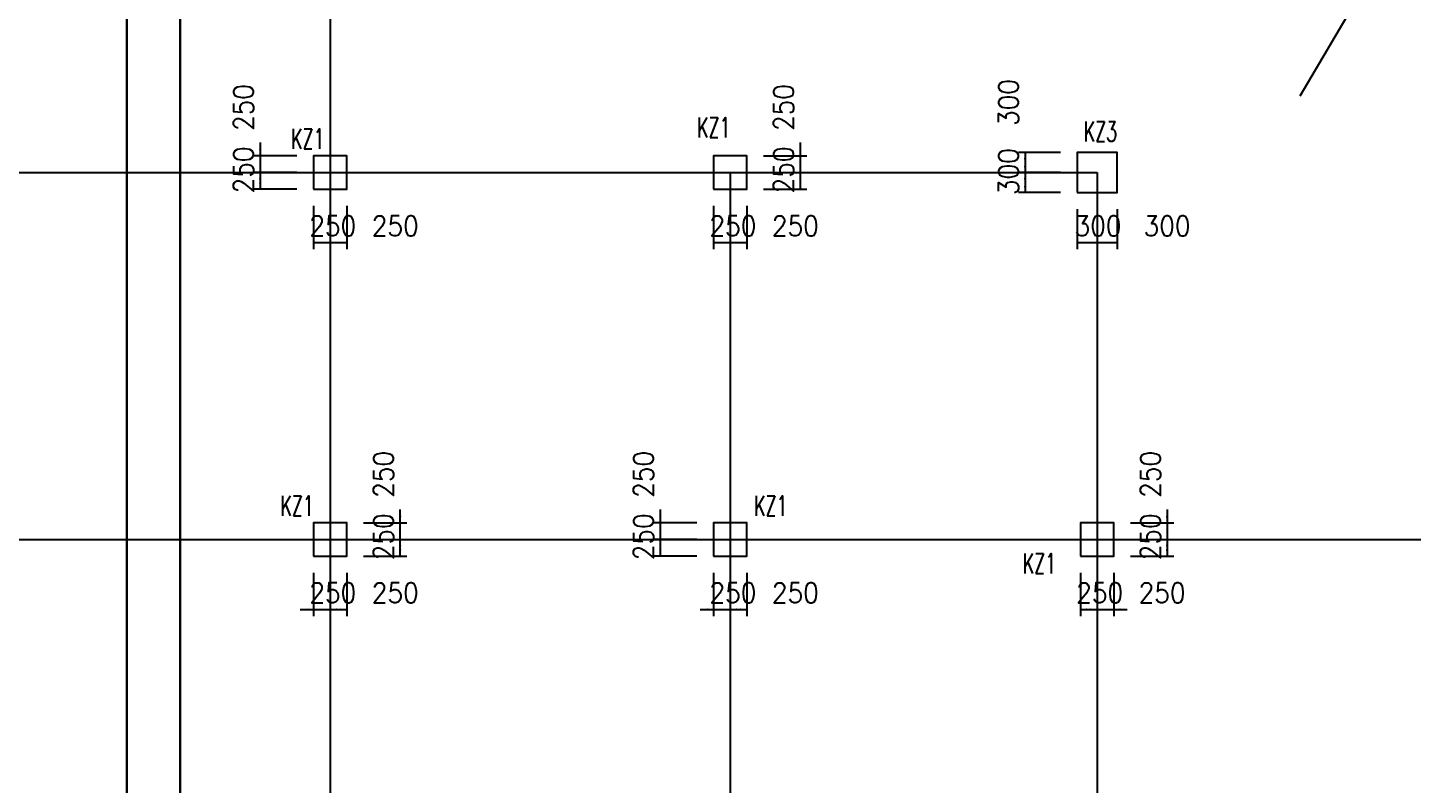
# Model space of a CAD drawing. Extents: x 387171 to 699106, y 11966 to 245688.
# Drawn here: x 574722 to 595486, y 163918 to 175260 of the extents above; entities that cross this region are included whole.
import ezdxf

# ---------------------------------------------------------------- set-up
doc = ezdxf.new("R2010")
doc.units = 0
doc.header["$LTSCALE"] = 100
doc.header["$MEASUREMENT"] = 0
for name, color, linetype in [('COLU', 7, 'Continuous'), ('DIM', 3, 'Continuous'), ('DOTE', 253, 'Continuous'), ('h后浇带', 51, 'Continuous'), ('NUM', 7, 'Continuous')]:
    doc.layers.add(name, color=color, linetype=linetype)
doc.styles.get("Standard").update_dxf_attribs({"font": 'standard'})
doc.dimstyles.get("Standard").update_dxf_attribs({"dimtxt": 300, "dimasz": 100, "dimexe": 100, "dimexo": 250, "dimgap": 100, "dimtad": 0, "dimtoh": 1, "dimdec": 0, "dimdsep": 46, "dimcen": 0.09, "dimclrt": 7, "dimadec": 0, "dimazin": 0, "dimtfac": 1, "dimtdec": 4, "dimtofl": 0, "dimtmove": 0, "dimatfit": 3, "dimfxl": 1, "dimtolj": 1, "dimtzin": 0, "dimarcsym": 0})

# ---------------------------------------------------------------- blocks, each defined once
blk = doc.blocks.new('*D3411')
at = {"layer": 'DIM', "color": 0, "linetype": 'ByBlock', "lineweight": -2}
for p, q in [((591808, 168038), (591808, 167388)), ((591258, 167838), (591908, 167838)), ((591258, 167588), (591908, 167588))]:
    blk.add_line(p, q, dxfattribs=at)
for points in [[(591808, 167838), (591791, 167938), (591825, 167938)], [(591808, 167588), (591825, 167488), (591791, 167488)]]:
    blk.add_solid(points, dxfattribs=at)
at = {"layer": 'DIM', "color": 7, "linetype": 'Continuous', "lineweight": -2, "insert": (591558, 168564), "char_height": 300, "width": 566.67, "attachment_point": 5, "rotation": 90}
blk.add_mtext('250', dxfattribs=at)
blk = doc.blocks.new('*D3179')
at = {"layer": 'DIM', "color": 0, "linetype": 'ByBlock', "lineweight": -2}
for p, q in [((591258, 167588), (591908, 167588)), ((591808, 167588), (591808, 167338)), ((591258, 167338), (591908, 167338))]:
    blk.add_line(p, q, dxfattribs=at)
for points in [[(591808, 167588), (591825, 167488), (591791, 167488)], [(591808, 167338), (591791, 167438), (591825, 167438)]]:
    blk.add_solid(points, dxfattribs=at)
at = {"layer": 'DIM', "color": 7, "linetype": 'Continuous', "lineweight": -2, "insert": (591558, 167628), "char_height": 300, "width": 566.67, "attachment_point": 5, "rotation": 90}
blk.add_mtext('250', dxfattribs=at)
blk = doc.blocks.new('*D3947')
at = {"layer": 'DIM', "color": 0, "linetype": 'ByBlock', "lineweight": -2}
for p, q in [((590508, 167088), (590508, 166438)), ((590758, 167088), (590758, 166438)), ((590508, 166538), (590758, 166538))]:
    blk.add_line(p, q, dxfattribs=at)
for points in [[(590508, 166538), (590608, 166555), (590608, 166521)], [(590758, 166538), (590658, 166521), (590658, 166555)]]:
    blk.add_solid(points, dxfattribs=at)
at = {"layer": 'DIM', "color": 7, "linetype": 'Continuous', "lineweight": -2, "insert": (590798, 166788), "char_height": 300, "width": 566.67, "attachment_point": 5}
blk.add_mtext('250', dxfattribs=at)
blk = doc.blocks.new('*D4147')
at = {"layer": 'DIM', "color": 0, "linetype": 'ByBlock', "lineweight": -2}
for p, q in [((590758, 167088), (590758, 166438)), ((591008, 167088), (591008, 166438)), ((590558, 166538), (591208, 166538))]:
    blk.add_line(p, q, dxfattribs=at)
for points in [[(590758, 166538), (590658, 166521), (590658, 166555)], [(591008, 166538), (591108, 166555), (591108, 166521)]]:
    blk.add_solid(points, dxfattribs=at)
at = {"layer": 'DIM', "color": 7, "linetype": 'Continuous', "lineweight": -2, "insert": (591734, 166788), "char_height": 300, "width": 566.67, "attachment_point": 5}
blk.add_mtext('250', dxfattribs=at)
blk = doc.blocks.new('*D3904')
at = {"layer": 'DIM', "color": 0, "linetype": 'ByBlock', "lineweight": -2}
for p, q in [((586308, 173538), (586308, 172888)), ((585758, 173338), (586408, 173338)), ((585758, 173088), (586408, 173088))]:
    blk.add_line(p, q, dxfattribs=at)
for points in [[(586308, 173338), (586291, 173438), (586325, 173438)], [(586308, 173088), (586325, 172988), (586291, 172988)]]:
    blk.add_solid(points, dxfattribs=at)
at = {"layer": 'DIM', "color": 7, "linetype": 'Continuous', "lineweight": -2, "insert": (586058, 174064), "char_height": 300, "width": 566.67, "attachment_point": 5, "rotation": 90}
blk.add_mtext('250', dxfattribs=at)
blk = doc.blocks.new('*D4643')
at = {"layer": 'DIM', "color": 0, "linetype": 'ByBlock', "lineweight": -2}
for p, q in [((585758, 173088), (586408, 173088)), ((586308, 173088), (586308, 172838)), ((585758, 172838), (586408, 172838))]:
    blk.add_line(p, q, dxfattribs=at)
for points in [[(586308, 173088), (586325, 172988), (586291, 172988)], [(586308, 172838), (586291, 172938), (586325, 172938)]]:
    blk.add_solid(points, dxfattribs=at)
at = {"layer": 'DIM', "color": 7, "linetype": 'Continuous', "lineweight": -2, "insert": (586058, 173128), "char_height": 300, "width": 566.67, "attachment_point": 5, "rotation": 90}
blk.add_mtext('250', dxfattribs=at)
blk = doc.blocks.new('*D4276')
at = {"layer": 'DIM', "color": 0, "linetype": 'ByBlock', "lineweight": -2}
for p, q in [((585008, 172588), (585008, 171938)), ((585258, 172588), (585258, 171938)), ((585008, 172038), (585258, 172038))]:
    blk.add_line(p, q, dxfattribs=at)
for points in [[(585008, 172038), (585108, 172055), (585108, 172021)], [(585258, 172038), (585158, 172021), (585158, 172055)]]:
    blk.add_solid(points, dxfattribs=at)
at = {"layer": 'DIM', "color": 7, "linetype": 'Continuous', "lineweight": -2, "insert": (585298, 172288), "char_height": 300, "width": 566.67, "attachment_point": 5}
blk.add_mtext('250', dxfattribs=at)
blk = doc.blocks.new('*D517')
at = {"layer": 'DIM', "color": 0, "linetype": 'ByBlock', "lineweight": -2}
for p, q in [((585258, 172588), (585258, 171938)), ((585508, 172588), (585508, 171938)), ((585258, 172038), (585508, 172038))]:
    blk.add_line(p, q, dxfattribs=at)
for points in [[(585258, 172038), (585358, 172055), (585358, 172021)], [(585508, 172038), (585408, 172021), (585408, 172055)]]:
    blk.add_solid(points, dxfattribs=at)
at = {"layer": 'DIM', "color": 7, "linetype": 'Continuous', "lineweight": -2, "insert": (586234, 172288), "char_height": 300, "width": 566.67, "attachment_point": 5}
blk.add_mtext('250', dxfattribs=at)
blk = doc.blocks.new('*D141')
at = {"layer": 'DIM', "color": 0, "linetype": 'ByBlock', "lineweight": -2}
for p, q in [((584208, 168038), (584208, 167388)), ((584758, 167838), (584108, 167838)), ((584758, 167588), (584108, 167588))]:
    blk.add_line(p, q, dxfattribs=at)
for points in [[(584208, 167838), (584191, 167938), (584225, 167938)], [(584208, 167588), (584225, 167488), (584191, 167488)]]:
    blk.add_solid(points, dxfattribs=at)
at = {"layer": 'DIM', "color": 7, "linetype": 'Continuous', "lineweight": -2, "insert": (583958, 168564), "char_height": 300, "width": 566.67, "attachment_point": 5, "rotation": 90}
blk.add_mtext('250', dxfattribs=at)
blk = doc.blocks.new('*D1055')
at = {"layer": 'DIM', "color": 0, "linetype": 'ByBlock', "lineweight": -2}
for p, q in [((584758, 167588), (584108, 167588)), ((584208, 167588), (584208, 167338)), ((584758, 167338), (584108, 167338))]:
    blk.add_line(p, q, dxfattribs=at)
for points in [[(584208, 167588), (584225, 167488), (584191, 167488)], [(584208, 167338), (584191, 167438), (584225, 167438)]]:
    blk.add_solid(points, dxfattribs=at)
at = {"layer": 'DIM', "color": 7, "linetype": 'Continuous', "lineweight": -2, "insert": (583958, 167628), "char_height": 300, "width": 566.67, "attachment_point": 5, "rotation": 90}
blk.add_mtext('250', dxfattribs=at)
blk = doc.blocks.new('*D1239')
at = {"layer": 'DIM', "color": 0, "linetype": 'ByBlock', "lineweight": -2}
for p, q in [((585008, 167088), (585008, 166438)), ((585258, 167088), (585258, 166438)), ((584808, 166538), (585458, 166538))]:
    blk.add_line(p, q, dxfattribs=at)
for points in [[(585008, 166538), (584908, 166521), (584908, 166555)], [(585258, 166538), (585358, 166555), (585358, 166521)]]:
    blk.add_solid(points, dxfattribs=at)
at = {"layer": 'DIM', "color": 7, "linetype": 'Continuous', "lineweight": -2, "insert": (585298, 166788), "char_height": 300, "width": 566.67, "attachment_point": 5}
blk.add_mtext('250', dxfattribs=at)
blk = doc.blocks.new('*D855')
at = {"layer": 'DIM', "color": 0, "linetype": 'ByBlock', "lineweight": -2}
for p, q in [((585258, 167088), (585258, 166438)), ((585508, 167088), (585508, 166438)), ((585258, 166538), (585508, 166538))]:
    blk.add_line(p, q, dxfattribs=at)
for points in [[(585258, 166538), (585358, 166555), (585358, 166521)], [(585508, 166538), (585408, 166521), (585408, 166555)]]:
    blk.add_solid(points, dxfattribs=at)
at = {"layer": 'DIM', "color": 7, "linetype": 'Continuous', "lineweight": -2, "insert": (586234, 166788), "char_height": 300, "width": 566.67, "attachment_point": 5}
blk.add_mtext('250', dxfattribs=at)
blk = doc.blocks.new('*D1367')
at = {"layer": 'DIM', "color": 0, "linetype": 'ByBlock', "lineweight": -2}
for p, q in [((578208, 173538), (578208, 172888)), ((578758, 173338), (578108, 173338)), ((578758, 173088), (578108, 173088))]:
    blk.add_line(p, q, dxfattribs=at)
for points in [[(578208, 173338), (578191, 173438), (578225, 173438)], [(578208, 173088), (578225, 172988), (578191, 172988)]]:
    blk.add_solid(points, dxfattribs=at)
at = {"layer": 'DIM', "color": 7, "linetype": 'Continuous', "lineweight": -2, "insert": (577958, 174064), "char_height": 300, "width": 566.67, "attachment_point": 5, "rotation": 90}
blk.add_mtext('250', dxfattribs=at)
blk = doc.blocks.new('*D2322')
at = {"layer": 'DIM', "color": 0, "linetype": 'ByBlock', "lineweight": -2}
for p, q in [((578758, 173088), (578108, 173088)), ((578208, 173088), (578208, 172838)), ((578758, 172838), (578108, 172838))]:
    blk.add_line(p, q, dxfattribs=at)
for points in [[(578208, 173088), (578225, 172988), (578191, 172988)], [(578208, 172838), (578191, 172938), (578225, 172938)]]:
    blk.add_solid(points, dxfattribs=at)
at = {"layer": 'DIM', "color": 7, "linetype": 'Continuous', "lineweight": -2, "insert": (577958, 173128), "char_height": 300, "width": 566.67, "attachment_point": 5, "rotation": 90}
blk.add_mtext('250', dxfattribs=at)
blk = doc.blocks.new('*D1932')
at = {"layer": 'DIM', "color": 0, "linetype": 'ByBlock', "lineweight": -2}
for p, q in [((579008, 172588), (579008, 171938)), ((579258, 172588), (579258, 171938)), ((579008, 172038), (579258, 172038))]:
    blk.add_line(p, q, dxfattribs=at)
for points in [[(579008, 172038), (579108, 172055), (579108, 172021)], [(579258, 172038), (579158, 172021), (579158, 172055)]]:
    blk.add_solid(points, dxfattribs=at)
at = {"layer": 'DIM', "color": 7, "linetype": 'Continuous', "lineweight": -2, "insert": (579298, 172288), "char_height": 300, "width": 566.67, "attachment_point": 5}
blk.add_mtext('250', dxfattribs=at)
blk = doc.blocks.new('*D2130')
at = {"layer": 'DIM', "color": 0, "linetype": 'ByBlock', "lineweight": -2}
for p, q in [((579258, 172588), (579258, 171938)), ((579508, 172588), (579508, 171938)), ((579258, 172038), (579508, 172038))]:
    blk.add_line(p, q, dxfattribs=at)
for points in [[(579258, 172038), (579358, 172055), (579358, 172021)], [(579508, 172038), (579408, 172021), (579408, 172055)]]:
    blk.add_solid(points, dxfattribs=at)
at = {"layer": 'DIM', "color": 7, "linetype": 'Continuous', "lineweight": -2, "insert": (580234, 172288), "char_height": 300, "width": 566.67, "attachment_point": 5}
blk.add_mtext('250', dxfattribs=at)
blk = doc.blocks.new('*D3693')
at = {"layer": 'DIM', "color": 0, "linetype": 'ByBlock', "lineweight": -2}
for p, q in [((579008, 167088), (579008, 166438)), ((579258, 167088), (579258, 166438)), ((578808, 166538), (579458, 166538))]:
    blk.add_line(p, q, dxfattribs=at)
for points in [[(579008, 166538), (578908, 166521), (578908, 166555)], [(579258, 166538), (579358, 166555), (579358, 166521)]]:
    blk.add_solid(points, dxfattribs=at)
at = {"layer": 'DIM', "color": 7, "linetype": 'Continuous', "lineweight": -2, "insert": (579298, 166788), "char_height": 300, "width": 566.67, "attachment_point": 5}
blk.add_mtext('250', dxfattribs=at)
blk = doc.blocks.new('*D3886')
at = {"layer": 'DIM', "color": 0, "linetype": 'ByBlock', "lineweight": -2}
for p, q in [((579258, 167088), (579258, 166438)), ((579508, 167088), (579508, 166438)), ((579258, 166538), (579508, 166538))]:
    blk.add_line(p, q, dxfattribs=at)
for points in [[(579258, 166538), (579358, 166555), (579358, 166521)], [(579508, 166538), (579408, 166521), (579408, 166555)]]:
    blk.add_solid(points, dxfattribs=at)
at = {"layer": 'DIM', "color": 7, "linetype": 'Continuous', "lineweight": -2, "insert": (580234, 166788), "char_height": 300, "width": 566.67, "attachment_point": 5}
blk.add_mtext('250', dxfattribs=at)
blk = doc.blocks.new('*D4634')
at = {"layer": 'DIM', "color": 0, "linetype": 'ByBlock', "lineweight": -2}
for p, q in [((579758, 167588), (580408, 167588)), ((580308, 167338), (580308, 167588)), ((579758, 167338), (580408, 167338))]:
    blk.add_line(p, q, dxfattribs=at)
for points in [[(580308, 167588), (580325, 167488), (580291, 167488)], [(580308, 167338), (580291, 167438), (580325, 167438)]]:
    blk.add_solid(points, dxfattribs=at)
at = {"layer": 'DIM', "color": 7, "linetype": 'Continuous', "lineweight": -2, "insert": (580058, 167628), "char_height": 300, "width": 566.67, "attachment_point": 5, "rotation": 90}
blk.add_mtext('250', dxfattribs=at)
blk = doc.blocks.new('*D4400')
at = {"layer": 'DIM', "color": 0, "linetype": 'ByBlock', "lineweight": -2}
for p, q in [((580308, 167388), (580308, 168038)), ((579758, 167838), (580408, 167838)), ((579758, 167588), (580408, 167588))]:
    blk.add_line(p, q, dxfattribs=at)
for points in [[(580308, 167838), (580291, 167938), (580325, 167938)], [(580308, 167588), (580325, 167488), (580291, 167488)]]:
    blk.add_solid(points, dxfattribs=at)
at = {"layer": 'DIM', "color": 7, "linetype": 'Continuous', "lineweight": -2, "insert": (580058, 168564), "char_height": 300, "width": 566.67, "attachment_point": 5, "rotation": 90}
blk.add_mtext('250', dxfattribs=at)
blk = doc.blocks.new('*D1846')
at = {"layer": 'DIM', "color": 0, "linetype": 'ByBlock', "lineweight": -2}
for p, q in [((590458, 172538), (590458, 171938)), ((590758, 172538), (590758, 171938)), ((590458, 172038), (590758, 172038))]:
    blk.add_line(p, q, dxfattribs=at)
for points in [[(590458, 172038), (590558, 172055), (590558, 172021)], [(590758, 172038), (590658, 172021), (590658, 172055)]]:
    blk.add_solid(points, dxfattribs=at)
at = {"layer": 'DIM', "color": 7, "linetype": 'Continuous', "lineweight": -2, "insert": (590773, 172288), "char_height": 300, "width": 566.67, "attachment_point": 5}
blk.add_mtext('300', dxfattribs=at)
blk = doc.blocks.new('*D2639')
at = {"layer": 'DIM', "color": 0, "linetype": 'ByBlock', "lineweight": -2}
for p, q in [((590758, 172538), (590758, 171938)), ((591058, 172538), (591058, 171938)), ((590758, 172038), (591058, 172038))]:
    blk.add_line(p, q, dxfattribs=at)
for points in [[(590758, 172038), (590858, 172055), (590858, 172021)], [(591058, 172038), (590958, 172021), (590958, 172055)]]:
    blk.add_solid(points, dxfattribs=at)
at = {"layer": 'DIM', "color": 7, "linetype": 'Continuous', "lineweight": -2, "insert": (591809, 172288), "char_height": 300, "width": 566.67, "attachment_point": 5}
blk.add_mtext('300', dxfattribs=at)
blk = doc.blocks.new('*D2389')
at = {"layer": 'DIM', "color": 0, "linetype": 'ByBlock', "lineweight": -2}
for p, q in [((590208, 173388), (589579, 173388)), ((589679, 173388), (589679, 173088)), ((590208, 173088), (589579, 173088))]:
    blk.add_line(p, q, dxfattribs=at)
for points in [[(589679, 173388), (589695, 173288), (589662, 173288)], [(589679, 173088), (589662, 173188), (589695, 173188)]]:
    blk.add_solid(points, dxfattribs=at)
at = {"layer": 'DIM', "color": 7, "linetype": 'Continuous', "lineweight": -2, "insert": (589429, 174139), "char_height": 300, "width": 566.67, "attachment_point": 5, "rotation": 90}
blk.add_mtext('300', dxfattribs=at)
blk = doc.blocks.new('*D3153')
at = {"layer": 'DIM', "color": 0, "linetype": 'ByBlock', "lineweight": -2}
for p, q in [((590208, 173088), (589579, 173088)), ((589679, 173088), (589679, 172788)), ((590208, 172788), (589579, 172788))]:
    blk.add_line(p, q, dxfattribs=at)
for points in [[(589679, 173088), (589695, 172988), (589662, 172988)], [(589679, 172788), (589662, 172888), (589695, 172888)]]:
    blk.add_solid(points, dxfattribs=at)
at = {"layer": 'DIM', "color": 7, "linetype": 'Continuous', "lineweight": -2, "insert": (589429, 173103), "char_height": 300, "width": 566.67, "attachment_point": 5, "rotation": 90}
blk.add_mtext('300', dxfattribs=at)
blk = doc.blocks.new('后浇带现场')
at = {"color": 6, "lineweight": 30}
for points in [[(760007, 730049), (760007, 673430), (717757, 673430), (717757, 730049)], [(759207, 730049), (759207, 674230), (718557, 674230), (718557, 730049)]]:
    blk.add_lwpolyline(points, dxfattribs=at)
at = {"layer": 'h后浇带', "color": 1}
for p, q in [((759207, 651530), (759207, 730049)), ((760007, 730049), (760007, 651530))]:
    blk.add_line(p, q, dxfattribs=at)

msp = doc.modelspace()

# ---------------------------------------------------------------- linework, layer by layer
at = {"layer": 'COLU'}
for points in [[(590458.1, 172787.9), (591058.1, 172787.9), (591058.1, 173387.9), (590458.1, 173387.9)], [(579008.1, 172837.9), (579508.1, 172837.9), (579508.1, 173337.9), (579008.1, 173337.9)], [(585008.1, 172837.9), (585508.1, 172837.9), (585508.1, 173337.9), (585008.1, 173337.9)], [(579008.1, 167337.9), (579508.1, 167337.9), (579508.1, 167837.9), (579008.1, 167837.9)], [(585008.1, 167337.9), (585508.1, 167337.9), (585508.1, 167837.9), (585008.1, 167837.9)], [(590508.1, 167337.9), (591008.1, 167337.9), (591008.1, 167837.9), (590508.1, 167837.9)]]:
    msp.add_lwpolyline(points, close=True, dxfattribs=at)
at = {"layer": 'DOTE'}
for p, q in [((579258.1, 213087.9), (579258.1, 100087.9)), ((599801.2, 184438.1), (593800.6, 174232.6)), ((532758.1, 173087.9), (590758.1, 173087.9)), ((585258.1, 173087.9), (585258.1, 133287.9)), ((590758.1, 173087.9), (590758.1, 144687.9)), ((532758.1, 167587.9), (599108.1, 167587.9))]:
    msp.add_line(p, q, dxfattribs=at)

# ---------------------------------------------------------------- block references
at = {"color": 3, "lineweight": 30}
msp.add_blockref('后浇带现场', (-182998.7, -527042.1), dxfattribs=at)

# ---------------------------------------------------------------- texts
at = {"layer": 'NUM', "color": 200, "width": 0.7}
for s, p in [('KZ1', (584759.4, 173614.8)), ('KZ3', (590557.7, 173555.2)), ('KZ1', (578670.5, 173444)), ('KZ1', (578512.3, 167944)), ('KZ1', (585614.1, 167944)), ('KZ1', (589644.6, 167078))]:
    msp.add_text(s, height=300, dxfattribs=at).set_placement(p)

# ---------------------------------------------------------------- dimensions: what is measured, and where the dimension line sits
at = {"layer": 'DIM', "color": 200}
for base, p1, p2, picture, middle in [((589678.6, 173087.9), (590458.1, 173387.9), (590458.1, 173087.9), '*D2389', (589428.6, 173606)), ((589678.6, 172787.9), (590458.1, 173087.9), (590458.1, 172787.9), '*D3153', (589428.6, 172569.9))]:
    dim = msp.add_linear_dim(base=base, p1=p1, p2=p2, angle=90, dimstyle='Standard', dxfattribs=at)
    dim.commit()
    dim.dimension.update_dxf_attribs({"geometry": picture, "text_midpoint": middle})
for p1, p2, distance, picture, middle in [((579008.1, 173337.9), (579008.1, 173087.9), -800, '*D1367', (577958.1, 173556)), ((585508.1, 173337.9), (585508.1, 173087.9), 800, '*D3904', (586058.1, 173556)), ((579008.1, 173087.9), (579008.1, 172837.9), -800, '*D2322', (577958.1, 172619.9)), ((585508.1, 173087.9), (585508.1, 172837.9), 800, '*D4643', (586058.1, 172619.9)), ((579008.1, 172837.9), (579258.1, 172837.9), -800, '*D1932', (578790, 172287.9)), ((579258.1, 172837.9), (579508.1, 172837.9), -800, '*D2130', (579726.1, 172287.9)), ((585008.1, 172837.9), (585258.1, 172837.9), -800, '*D4276', (584790, 172287.9)), ((585258.1, 172837.9), (585508.1, 172837.9), -800, '*D517', (585726.1, 172287.9)), ((579508.1, 167587.9), (579508.1, 167837.9), -800, '*D4400', (580058.1, 168056)), ((585008.1, 167837.9), (585008.1, 167587.9), -800, '*D141', (583958.1, 168056)), ((591008.1, 167837.9), (591008.1, 167587.9), 800, '*D3411', (591558.1, 168056)), ((579508.1, 167337.9), (579508.1, 167587.9), -800, '*D4634', (580058.1, 167119.9)), ((585008.1, 167587.9), (585008.1, 167337.9), -800, '*D1055', (583958.1, 167119.9)), ((591008.1, 167587.9), (591008.1, 167337.9), 800, '*D3179', (591558.1, 167119.9)), ((579008.1, 167337.9), (579258.1, 167337.9), -800, '*D3693', (578790, 166787.9)), ((579258.1, 167337.9), (579508.1, 167337.9), -800, '*D3886', (579726.1, 166787.9)), ((585008.1, 167337.9), (585258.1, 167337.9), -800, '*D1239', (584790, 166787.9)), ((585258.1, 167337.9), (585508.1, 167337.9), -800, '*D855', (585726.1, 166787.9)), ((590508.1, 167337.9), (590758.1, 167337.9), -800, '*D3947', (590290, 166787.9)), ((590758.1, 167337.9), (591008.1, 167337.9), -800, '*D4147', (591226.1, 166787.9))]:
    dim = msp.add_aligned_dim(p1=p1, p2=p2, distance=distance, dimstyle='Standard', dxfattribs=at)
    dim.commit()
    dim.dimension.update_dxf_attribs({"geometry": picture, "text_midpoint": middle})
for base, p1, p2, picture, middle in [((590758.1, 172037.9), (590458.1, 172787.9), (590758.1, 172787.9), '*D1846', (590240, 172287.9)), ((591058.1, 172037.9), (590758.1, 172787.9), (591058.1, 172787.9), '*D2639', (591276.1, 172287.9))]:
    dim = msp.add_linear_dim(base=base, p1=p1, p2=p2, dimstyle='Standard', dxfattribs=at)
    dim.commit()
    dim.dimension.update_dxf_attribs({"geometry": picture, "text_midpoint": middle})

doc.saveas('drawing.dxf')
